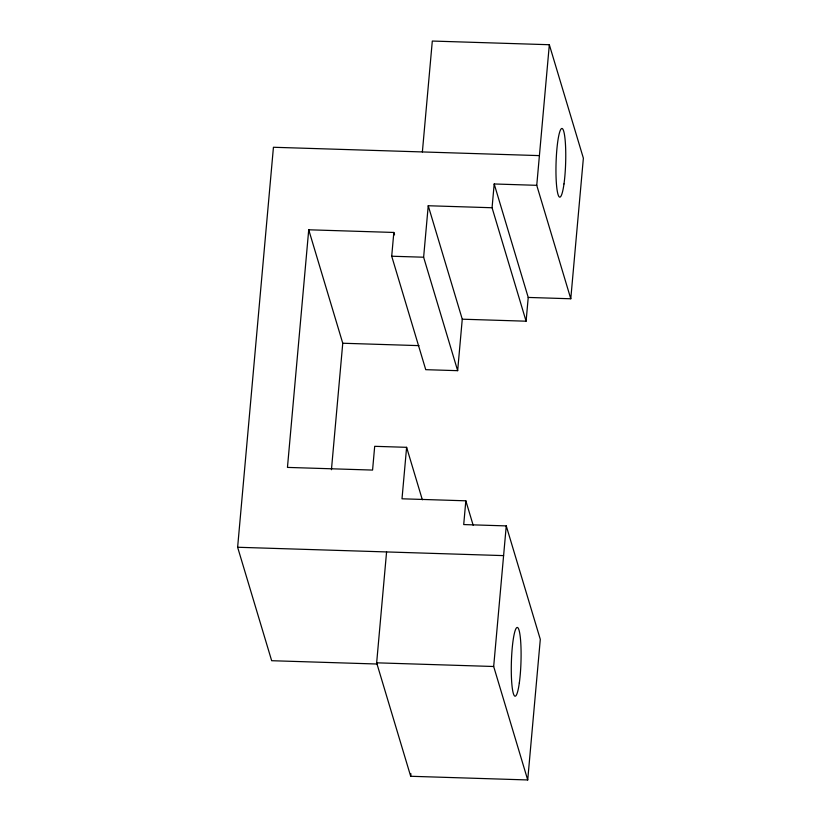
<?xml version="1.0" encoding="UTF-8"?>
<svg xmlns="http://www.w3.org/2000/svg" width="821" height="821" viewBox="0 0 821 821"><rect width="100%" height="100%" fill="white"/><g stroke="black" fill="none" stroke-linecap="round" stroke-linejoin="round"><path stroke-width="1.23" d="M377.332 664.025L271.669 660.71L237.628 547.258L273.434 147.267L539.407 155.61M394.562 234.898L393.834 232.456L308.727 229.788L287.453 467.406L372.57 470.074L374.694 446.316L406.611 447.322L422.343 499.773M331.438 469.715L342.757 343.24L308.727 229.788M462.264 319.195L526.097 321.196L492.066 207.744L428.234 205.743L462.264 319.195L457.656 370.671L425.74 369.676L391.709 256.224L393.834 232.456M406.611 447.322L402.003 498.799L465.835 500.81L463.711 524.568L506.259 525.902L540.3 639.354L527.718 779.95L410.685 776.276L376.654 662.824L386.578 551.928M422.374 151.936L432.308 41.05L549.331 44.724L583.372 158.176L570.78 298.772L528.231 297.438L494.191 183.976L536.749 185.32L570.78 298.772M457.656 370.671L423.626 257.219L428.234 205.743M410.685 776.276L410.921 773.731M492.066 207.744L494.191 183.976M527.718 779.95L493.678 666.498L506.259 525.902M536.749 185.32L549.331 44.724M526.097 321.196L528.231 297.438M391.709 256.224L423.626 257.219M342.757 343.24L418.977 345.631M237.628 547.258L503.601 555.612M376.654 662.824L493.678 666.498M465.835 500.81L473.153 525.204M563.986 183.935A34.4 4.793 -88.2 0 0 562.559 128.784A34.4 4.793 -88.2 0 0 556.022 175.807A34.4 4.793 -88.2 0 0 563.986 183.935M519.324 682.928A34.4 4.793 -88.2 0 0 517.897 627.778A34.4 4.793 -88.2 0 0 511.35 674.8A34.4 4.793 -88.2 0 0 519.324 682.928"/></g></svg>
